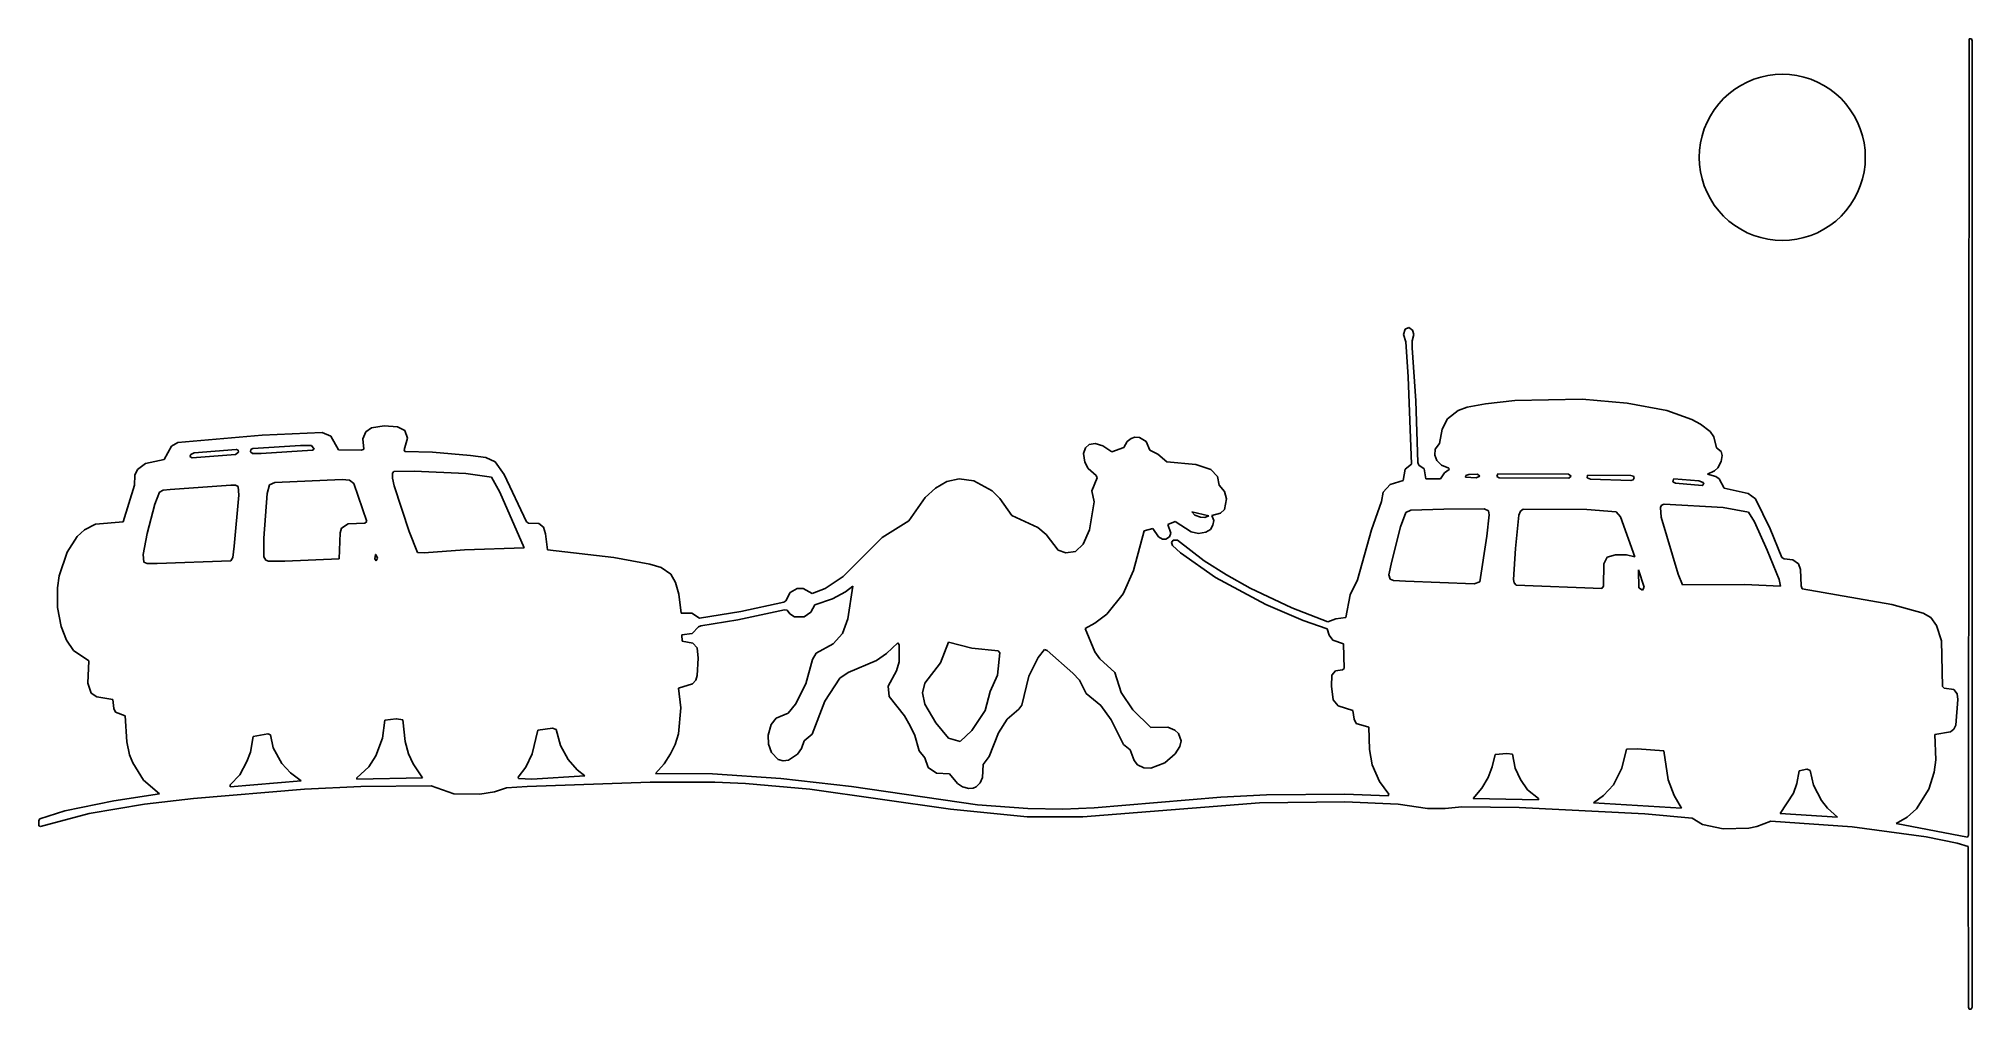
# Model space of a CAD drawing. Extents: x 0 to 280, y 0 to 141.
import ezdxf

# ---------------------------------------------------------------- set-up
doc = ezdxf.new("R2010")
doc.units = 0

msp = doc.modelspace()

# ---------------------------------------------------------------- linework, layer by layer
at = {"layer": 'VINILO'}
for p, q in [((279.4531, 25.2417), (279.5262, 140.4567)), ((279.5262, 140.4567), (279.5317, 140.4626)), ((279.5317, 140.4626), (279.8702, 140.5025)), ((279.8702, 140.5025), (280, 140.188)), ((280, 140.188), (280, 0.3589)), ((247.4031, 134.2215), (248.3721, 134.6229)), ((248.3721, 134.6229), (249.3724, 134.9383)), ((249.3724, 134.9383), (250.3964, 135.1653)), ((250.3964, 135.1653), (251.4362, 135.3022)), ((251.4362, 135.3022), (252.4841, 135.3479)), ((252.4841, 135.3479), (253.5319, 135.3022)), ((253.5319, 135.3022), (254.5717, 135.1653)), ((254.5717, 135.1653), (255.5957, 134.9383)), ((255.5957, 134.9383), (256.596, 134.6229)), ((256.596, 134.6229), (257.565, 134.2215)), ((243.2743, 131.0533), (243.9829, 131.8266)), ((243.9829, 131.8266), (244.7561, 132.5352)), ((244.7561, 132.5352), (245.5882, 133.1737)), ((245.5882, 133.1737), (246.4728, 133.7372)), ((246.4728, 133.7372), (247.4031, 134.2215)), ((257.565, 134.2215), (258.4953, 133.7372)), ((258.4953, 133.7372), (259.3799, 133.1737)), ((259.3799, 133.1737), (260.212, 132.5352)), ((260.212, 132.5352), (260.9853, 131.8266)), ((260.9853, 131.8266), (261.6938, 131.0533)), ((241.588, 128.4063), (242.0722, 129.3367)), ((242.0722, 129.3367), (242.6358, 130.2212)), ((242.6358, 130.2212), (243.2743, 131.0533)), ((261.6938, 131.0533), (262.3323, 130.2212)), ((262.3323, 130.2212), (262.8959, 129.3367)), ((262.8959, 129.3367), (263.3802, 128.4063)), ((240.6442, 125.4131), (240.8712, 126.4371)), ((240.8712, 126.4371), (241.1866, 127.4373)), ((241.1866, 127.4373), (241.588, 128.4063)), ((263.3802, 128.4063), (263.7815, 127.4373)), ((263.7815, 127.4373), (264.0969, 126.4371)), ((264.0969, 126.4371), (264.3239, 125.4131)), ((240.4615, 123.3254), (240.5073, 124.3732)), ((240.5073, 122.2776), (240.4615, 123.3254)), ((240.5073, 124.3732), (240.6442, 125.4131)), ((264.3239, 125.4131), (264.4608, 124.3732)), ((264.4608, 124.3732), (264.5066, 123.3254)), ((264.5066, 123.3254), (264.4608, 122.2776)), ((240.6442, 121.2377), (240.5073, 122.2776)), ((240.8712, 120.2137), (240.6442, 121.2377)), ((264.3239, 121.2377), (264.0969, 120.2137)), ((264.4608, 122.2776), (264.3239, 121.2377)), ((241.1866, 119.2135), (240.8712, 120.2137)), ((241.588, 118.2445), (241.1866, 119.2135)), ((242.0722, 117.3141), (241.588, 118.2445)), ((263.3802, 118.2445), (262.8959, 117.3141)), ((263.7815, 119.2135), (263.3802, 118.2445)), ((264.0969, 120.2137), (263.7815, 119.2135)), ((242.6358, 116.4296), (242.0722, 117.3141)), ((243.2743, 115.5975), (242.6358, 116.4296)), ((243.9829, 114.8242), (243.2743, 115.5975)), ((244.7561, 114.1156), (243.9829, 114.8242)), ((260.9853, 114.8242), (260.212, 114.1156)), ((261.6938, 115.5975), (260.9853, 114.8242)), ((262.3323, 116.4296), (261.6938, 115.5975)), ((262.8959, 117.3141), (262.3323, 116.4296)), ((245.5882, 113.4771), (244.7561, 114.1156)), ((246.4728, 112.9136), (245.5882, 113.4771)), ((247.4031, 112.4293), (246.4728, 112.9136)), ((248.3721, 112.0279), (247.4031, 112.4293)), ((249.3724, 111.7125), (248.3721, 112.0279)), ((256.596, 112.0279), (255.5957, 111.7125)), ((257.565, 112.4293), (256.596, 112.0279)), ((258.4953, 112.9136), (257.565, 112.4293)), ((259.3799, 113.4771), (258.4953, 112.9136)), ((260.212, 114.1156), (259.3799, 113.4771)), ((250.3964, 111.4855), (249.3724, 111.7125)), ((251.4362, 111.3486), (250.3964, 111.4855)), ((252.4841, 111.3029), (251.4362, 111.3486)), ((253.5319, 111.3486), (252.4841, 111.3029)), ((254.5717, 111.4855), (253.5319, 111.3486)), ((255.5957, 111.7125), (254.5717, 111.4855)), ((197.6303, 97.696), (197.867, 98.4538)), ((197.867, 98.4538), (198.3834, 98.6963)), ((198.3834, 98.6963), (198.9429, 98.3236)), ((198.9429, 98.3236), (199.1508, 97.6998)), ((197.962, 96.6477), (197.6303, 97.696)), ((198.3312, 91.5823), (197.962, 96.6477)), ((198.8895, 96.7591), (198.8808, 95.755)), ((198.8808, 95.755), (199.4256, 88.108)), ((199.1508, 97.6998), (198.8895, 96.7591)), ((198.7697, 78.9117), (198.3312, 91.5823)), ((199.4256, 88.108), (199.7072, 79.1726)), ((205.5262, 86.6702), (206.8608, 87.17)), ((206.8608, 87.17), (209.4909, 87.673)), ((209.4909, 87.673), (213.7455, 88.1352)), ((213.7455, 88.1352), (223.5066, 88.3202)), ((223.5066, 88.3202), (230.0043, 87.7655)), ((230.0043, 87.7655), (235.7434, 86.7143)), ((47.3591, 83.589), (48.2192, 84.1644)), ((48.2192, 84.1644), (50.0109, 84.4919)), ((50.0109, 84.4919), (51.9532, 84.3385)), ((51.9532, 84.3385), (53.0344, 83.779)), ((202.8369, 81.897), (203.2286, 84.0118)), ((203.2286, 84.0118), (204.0129, 85.472)), ((204.0129, 85.472), (205.5262, 86.6702)), ((235.7434, 86.7143), (239.3846, 85.388)), ((239.3846, 85.388), (240.6407, 84.73)), ((240.6407, 84.73), (242.0549, 83.6491)), ((18.1797, 79.5799), (19.2262, 81.5071)), ((19.2262, 81.5071), (20.1509, 82.0521)), ((20.1509, 82.0521), (32.3653, 83.1222)), ((30.7397, 81.0563), (31.0374, 81.203)), ((31.0374, 81.203), (37.9411, 81.6252)), ((32.3653, 83.1222), (41.0659, 83.4886)), ((37.9411, 81.6252), (37.9508, 81.6268)), ((37.9508, 81.6268), (39.5194, 81.6231)), ((39.5194, 81.6231), (39.8879, 81.098)), ((41.0659, 83.4886), (42.3229, 82.9568)), ((42.3229, 82.9568), (43.4175, 80.998)), ((46.9468, 82.6113), (47.3591, 83.589)), ((47.0771, 81.1181), (46.9468, 82.6113)), ((53.4115, 82.675), (52.9093, 80.9855)), ((53.0344, 83.779), (53.4115, 82.675)), ((151.3036, 80.4518), (151.5808, 81.3025)), ((151.5808, 81.3025), (152.1103, 81.7528)), ((152.1103, 81.7528), (152.9933, 81.9164)), ((152.9933, 81.9164), (154.1057, 81.5821)), ((154.1057, 81.5821), (155.3927, 80.722)), ((155.3927, 80.722), (157.1499, 81.3161)), ((157.1499, 81.3161), (157.6196, 82.1908)), ((157.6196, 82.1908), (158.1859, 82.6498)), ((158.1859, 82.6498), (158.7429, 82.8448)), ((158.7429, 82.8448), (159.4278, 82.7912)), ((159.4278, 82.7912), (160.3781, 82.2035)), ((160.3781, 82.2035), (160.9104, 80.9585)), ((202.2206, 81.0778), (202.8369, 81.897)), ((242.0549, 83.6491), (242.5537, 82.8605)), ((242.5537, 82.8605), (242.9752, 81.3109)), ((242.9752, 81.3109), (243.6141, 80.7764)), ((14.3371, 78.1475), (15.4941, 79.0412)), ((15.4941, 79.0412), (18.1797, 79.5799)), ((21.9177, 80.0387), (22.0612, 80.3469)), ((22.2542, 79.8505), (21.9177, 80.0387)), ((22.0612, 80.3469), (22.5408, 80.5622)), ((28.5009, 80.3102), (22.2542, 79.8505)), ((22.5408, 80.5622), (28.6206, 81.0547)), ((28.951, 80.6555), (28.5009, 80.3102)), ((28.6206, 81.0547), (28.6287, 81.0547)), ((28.6287, 81.0547), (28.8807, 80.9535)), ((28.8807, 80.9535), (28.951, 80.6555)), ((30.6661, 80.7316), (30.7397, 81.0563)), ((30.957, 80.4891), (30.6661, 80.7316)), ((32.2247, 80.4828), (30.957, 80.4891)), ((39.6505, 80.9412), (32.2247, 80.4828)), ((39.8879, 81.098), (39.6505, 80.9412)), ((43.4175, 80.998), (46.7598, 80.9412)), ((46.7598, 80.9412), (47.0771, 81.1181)), ((52.9093, 80.9855), (53.0499, 80.7753)), ((53.0499, 80.7753), (57.0381, 80.6619)), ((57.0381, 80.6619), (62.5592, 80.2016)), ((62.5592, 80.2016), (64.7319, 79.8678)), ((64.7319, 79.8678), (66.0955, 79.2831)), ((66.0955, 79.2831), (67.4246, 77.4336)), ((151.4697, 79.1968), (151.3036, 80.4518)), ((151.9736, 78.3106), (151.4697, 79.1968)), ((160.9104, 80.9585), (162.0798, 80.3504)), ((162.0798, 80.3504), (163.3784, 79.2793)), ((163.3784, 79.2793), (167.557, 78.8664)), ((167.557, 78.8664), (169.7558, 78.1713)), ((197.871, 78.1813), (198.7697, 78.9117)), ((199.7072, 79.1726), (199.8311, 78.7952)), ((199.8311, 78.7952), (200.6093, 78.2517)), ((202.1737, 80.2262), (202.2206, 81.0778)), ((202.4798, 79.45), (202.1737, 80.2262)), ((203.1152, 78.7866), (202.4798, 79.45)), ((204.1988, 78.3321), (203.1152, 78.7866)), ((243.1436, 78.4018), (242.645, 77.9434)), ((243.6537, 79.3045), (243.1436, 78.4018)), ((243.6141, 80.7764), (243.7745, 80.1751)), ((243.7745, 80.1751), (243.6537, 79.3045)), ((12.2537, 70.5807), (13.8935, 75.9022)), ((13.8935, 75.9022), (13.9237, 77.3189)), ((13.9237, 77.3189), (14.3371, 78.1475)), ((19.037, 75.2819), (27.8239, 75.883)), ((27.8239, 75.883), (27.8337, 75.8846)), ((27.8337, 75.8846), (28.5075, 75.8976)), ((28.5075, 75.8976), (28.8776, 75.698)), ((28.8776, 75.698), (28.9844, 74.4604)), ((33.0915, 74.6713), (33.4193, 75.9386)), ((33.4193, 75.9386), (34.1882, 76.2862)), ((34.1882, 76.2862), (43.9567, 76.7033)), ((43.9567, 76.7033), (43.9665, 76.7049)), ((43.9665, 76.7049), (45.0314, 76.5964)), ((45.0314, 76.5964), (45.6546, 76.1144)), ((45.6546, 76.1144), (47.5388, 70.605)), ((51.2241, 76.9101), (51.2475, 77.6043)), ((51.4784, 75.7972), (51.2241, 76.9101)), ((51.2475, 77.6043), (51.4462, 77.8726)), ((51.4462, 77.8726), (51.4543, 77.876)), ((51.4543, 77.876), (54.3622, 77.9291)), ((53.664, 69.1873), (51.4784, 75.7972)), ((54.3622, 77.9291), (61.8688, 77.563)), ((61.8688, 77.563), (65.5545, 77.0218)), ((65.5545, 77.0218), (66.7979, 74.8586)), ((67.4246, 77.4336), (70.6616, 70.5762)), ((129.8799, 75.4432), (131.5015, 76.4079)), ((131.5015, 76.4079), (133.3024, 76.783)), ((133.3024, 76.783), (135.4351, 76.4922)), ((135.4351, 76.4922), (138.05, 75.0853)), ((153.1562, 77.3058), (151.9736, 78.3106)), ((152.4977, 75.0764), (153.2646, 76.9584)), ((153.2646, 76.9584), (153.1562, 77.3058)), ((169.7558, 78.1713), (170.6929, 77.1601)), ((170.6929, 77.1601), (170.9652, 75.8944)), ((170.9652, 75.8944), (171.6955, 74.9726)), ((194.6795, 74.8559), (195.6955, 75.9931)), ((195.6955, 75.9931), (197.5981, 76.5629)), ((197.5981, 76.5629), (197.871, 78.1813)), ((200.6093, 78.2517), (200.8533, 76.7981)), ((200.8533, 76.7981), (203.0037, 76.8083)), ((203.0037, 76.8083), (203.5886, 77.6704)), ((203.5886, 77.6704), (204.2606, 78.1534)), ((204.2606, 78.1534), (204.1988, 78.3321)), ((206.6045, 77.023), (206.6457, 77.302)), ((208.1685, 76.9299), (206.6045, 77.023)), ((206.6457, 77.302), (207.1077, 77.4325)), ((207.1077, 77.4325), (207.1175, 77.4341)), ((207.1175, 77.4341), (208.3415, 77.4618)), ((208.6635, 77.1783), (208.1685, 76.9299)), ((208.3415, 77.4618), (208.6635, 77.1783)), ((211.1298, 77.1169), (211.3051, 77.5189)), ((211.5102, 76.9277), (211.1298, 77.1169)), ((211.3051, 77.5189), (211.3139, 77.5216)), ((211.3139, 77.5216), (221.5236, 77.4733)), ((221.5746, 76.9011), (211.5102, 76.9277)), ((221.5236, 77.4733), (221.9139, 77.1883)), ((221.9139, 77.1883), (221.5746, 76.9011)), ((224.2212, 76.9238), (224.2633, 77.3212)), ((224.7045, 76.7463), (224.2212, 76.9238)), ((224.2633, 77.3212), (224.2704, 77.3254)), ((224.2704, 77.3254), (230.5689, 77.2901)), ((230.5471, 76.5631), (224.7045, 76.7463)), ((230.9131, 76.6642), (230.5471, 76.5631)), ((230.5689, 77.2901), (230.9196, 77.2078)), ((231.0393, 76.9502), (230.9131, 76.6642)), ((230.9196, 77.2078), (231.0393, 76.9502)), ((236.6164, 76.39), (236.7502, 76.7744)), ((237.0264, 76.1597), (236.6164, 76.39)), ((236.7502, 76.7744), (236.7574, 76.7786)), ((236.7574, 76.7786), (240.3955, 76.5096)), ((240.8838, 75.84), (237.0264, 76.1597)), ((240.3955, 76.5096), (241.017, 76.288)), ((241.1411, 76.008), (240.8838, 75.84)), ((241.017, 76.288), (241.1411, 76.008)), ((242.645, 77.9434), (241.6512, 77.4854)), ((241.6512, 77.4854), (242.8426, 77.1338)), ((242.8426, 77.1338), (243.3555, 76.7922)), ((243.3555, 76.7922), (244.0844, 75.4361)), ((15.7375, 68.8971), (16.8299, 73.1481)), ((16.8299, 73.1481), (17.4978, 74.8728)), ((17.4978, 74.8728), (18.0155, 75.1412)), ((18.0155, 75.1412), (19.037, 75.2819)), ((28.9844, 74.4604), (28.3384, 67.04)), ((32.6317, 68.2382), (33.0915, 74.6713)), ((66.7979, 74.8586), (70.2892, 66.8383)), ((126.0108, 70.7445), (128.3719, 74.0915)), ((128.3719, 74.0915), (129.8799, 75.4432)), ((138.05, 75.0853), (139.1853, 73.942)), ((139.1853, 73.942), (140.9092, 71.5074)), ((152.1544, 69.404), (152.8363, 73.4867)), ((152.8363, 73.4867), (152.4977, 75.0764)), ((171.9885, 73.9213), (171.692, 72.3681)), ((171.6955, 74.9726), (171.9885, 73.9213)), ((193.0175, 69.4199), (194.4461, 73.5056)), ((194.4461, 73.5056), (194.6795, 74.8559)), ((234.8391, 72.6471), (235.0061, 72.9814)), ((235.0061, 72.9814), (235.3609, 73.1464)), ((235.3609, 73.1464), (235.3699, 73.1474)), ((235.3699, 73.1474), (243.9188, 72.6387)), ((244.0844, 75.4361), (247.536, 74.6722)), ((247.536, 74.6722), (248.6203, 73.9222)), ((248.6203, 73.9222), (250.7337, 69.5643)), ((6.6312, 69.4129), (8.2147, 70.222)), ((8.2147, 70.222), (12.2537, 70.5807)), ((44.8345, 70.2998), (43.8778, 69.6842)), ((47.2467, 70.3713), (44.8345, 70.2998)), ((47.5388, 70.605), (47.2467, 70.3713)), ((70.6616, 70.5762), (70.9578, 70.3937)), ((70.9578, 70.3937), (72.4407, 70.3159)), ((72.4407, 70.3159), (73.0895, 69.8253)), ((122.1455, 68.3208), (126.0108, 70.7445)), ((140.9092, 71.5074), (144.6973, 69.7811)), ((164.5683, 70.6234), (163.4908, 70.2014)), ((163.4908, 70.2014), (163.9621, 68.944)), ((166.8826, 69.1458), (164.5683, 70.6234)), ((166.9766, 72.0218), (166.9804, 72.026)), ((167.4201, 71.5632), (166.9766, 72.0218)), ((166.9804, 72.026), (169.4488, 71.4265)), ((168.2551, 71.2475), (167.4201, 71.5632)), ((168.8655, 71.1956), (168.2551, 71.2475)), ((169.4488, 71.4265), (168.8655, 71.1956)), ((170.0178, 70.0774), (169.6814, 69.4796)), ((171.124, 71.8423), (169.8933, 71.4749)), ((169.8933, 71.4749), (170.1607, 70.7731)), ((170.1607, 70.7731), (170.0178, 70.0774)), ((171.692, 72.3681), (171.124, 71.8423)), ((197.2075, 69.8668), (197.9712, 71.9173)), ((197.9712, 71.9173), (198.6854, 72.2741)), ((198.6854, 72.2741), (203.4619, 72.4194)), ((203.4619, 72.4194), (203.4717, 72.4211)), ((203.4717, 72.4211), (209.3211, 72.4599)), ((209.3211, 72.4599), (209.9285, 72.1786)), ((210.0511, 71.616), (209.7186, 68.4983)), ((209.9285, 72.1786), (210.0511, 71.616)), ((213.8327, 66.7313), (214.3403, 71.5215)), ((214.3403, 71.5215), (214.5714, 72.1449)), ((214.5714, 72.1449), (214.9509, 72.4149)), ((214.9509, 72.4149), (214.9597, 72.4174)), ((214.9597, 72.4174), (224.1669, 72.3692)), ((224.1669, 72.3692), (228.4496, 72.0263)), ((228.4496, 72.0263), (229.0609, 71.2931)), ((229.0609, 71.2931), (231.1178, 65.5009)), ((234.9302, 71.2722), (234.8391, 72.6471)), ((237.4055, 63.015), (234.9302, 71.2722)), ((243.9188, 72.6387), (247.5863, 71.9995)), ((247.5863, 71.9995), (248.4479, 70.5825)), ((248.4479, 70.5825), (250.2815, 66.4574)), ((4.1136, 66.1997), (5.6036, 68.4467)), ((5.6036, 68.4467), (6.6312, 69.4129)), ((15.1369, 65.8405), (15.7375, 68.8971)), ((32.6339, 65.5318), (32.6317, 68.2382)), ((43.6617, 68.9889), (43.5413, 65.2014)), ((43.8778, 69.6842), (43.6617, 68.9889)), ((54.8564, 66.1641), (53.664, 69.1873)), ((73.0895, 69.8253), (73.3959, 68.8557)), ((73.3959, 68.8557), (73.6963, 66.547)), ((116.4926, 62.6716), (122.1455, 68.3208)), ((144.6973, 69.7811), (145.8754, 68.7262)), ((145.8754, 68.7262), (147.6475, 66.4764)), ((150.1213, 66.2646), (151.2665, 67.3411)), ((151.2665, 67.3411), (152.1544, 69.404)), ((160.0829, 69.2685), (158.5264, 63.5447)), ((161.3289, 69.5964), (160.0829, 69.2685)), ((162.1585, 68.3979), (161.3289, 69.5964)), ((162.7199, 68.0593), (162.1585, 68.3979)), ((163.2002, 68.0539), (162.7199, 68.0593)), ((163.7604, 68.4165), (163.2002, 68.0539)), ((163.9621, 68.944), (163.7604, 68.4165)), ((164.024, 67.5669), (164.2928, 67.9411)), ((164.2081, 67.1662), (164.024, 67.5669)), ((164.2928, 67.9411), (164.8889, 67.9154)), ((164.8889, 67.9154), (168.7729, 64.9407)), ((167.9425, 68.9069), (166.8826, 69.1458)), ((168.9933, 69.0739), (167.9425, 68.9069)), ((169.6814, 69.4796), (168.9933, 69.0739)), ((190.9772, 62.1861), (193.0175, 69.4199)), ((195.9219, 64.909), (197.2075, 69.8668)), ((209.7186, 68.4983), (208.6955, 61.9108)), ((250.7337, 69.5643), (252.3969, 65.4283)), ((2.9843, 62.7489), (4.1136, 66.1997)), ((15.2553, 64.7646), (15.1369, 65.8405)), ((15.7249, 64.5392), (15.2553, 64.7646)), ((17.1524, 64.5314), (15.7249, 64.5392)), ((27.8265, 64.9428), (17.1524, 64.5314)), ((28.1275, 65.4166), (27.8265, 64.9428)), ((28.3384, 67.04), (28.1275, 65.4166)), ((32.8895, 65.0469), (32.6339, 65.5318)), ((33.2982, 64.8974), (32.8895, 65.0469)), ((35.655, 64.8959), (33.2982, 64.8974)), ((43.5413, 65.2014), (35.655, 64.8959)), ((48.6804, 65.2165), (48.8018, 65.8652)), ((48.8835, 64.942), (48.6804, 65.2165)), ((48.8018, 65.8652), (48.8041, 65.8679)), ((48.8041, 65.8679), (49.0857, 65.3113)), ((49.0857, 65.3113), (48.8835, 64.942)), ((55.8315, 66.0817), (54.8564, 66.1641)), ((61.6446, 66.5349), (55.8315, 66.0817)), ((70.2892, 66.8383), (61.6446, 66.5349)), ((73.6963, 66.547), (83.2894, 65.4305)), ((83.2894, 65.4305), (88.4841, 64.4729)), ((88.4841, 64.4729), (90.1633, 63.9759)), ((147.6475, 66.4764), (148.748, 66.0844)), ((148.748, 66.0844), (150.1213, 66.2646)), ((165.3549, 66.1142), (164.2081, 67.1662)), ((170.4351, 62.5355), (165.3549, 66.1142)), ((168.7729, 64.9407), (171.9846, 62.9001)), ((195.5115, 62.8927), (195.9219, 64.909)), ((213.555, 62.2244), (213.8327, 66.7313)), ((226.6414, 64.484), (226.5849, 61.248)), ((227.1213, 65.4739), (226.6414, 64.484)), ((228.3146, 65.8073), (227.1213, 65.4739)), ((229.903, 65.8006), (228.3146, 65.8073)), ((231.1178, 65.5009), (229.903, 65.8006)), ((250.2815, 66.4574), (252.036, 62.2533)), ((252.3969, 65.4283), (252.7399, 65.2016)), ((252.7399, 65.2016), (254.0324, 65.0928)), ((254.0324, 65.0928), (254.8205, 64.4909)), ((254.8205, 64.4909), (255.105, 63.693)), ((2.7359, 61.0377), (2.9843, 62.7489)), ((90.1633, 63.9759), (91.5416, 62.9959)), ((91.5416, 62.9959), (92.2346, 61.809)), ((92.2346, 61.809), (92.7188, 60.1057)), ((113.8993, 60.9127), (116.4926, 62.6716)), ((158.5264, 63.5447), (157.0305, 60.1415)), ((177.7065, 58.6188), (170.4351, 62.5355)), ((171.9846, 62.9001), (175.4125, 60.996)), ((189.9159, 60.0231), (190.9772, 62.1861)), ((195.6999, 62.2681), (195.5115, 62.8927)), ((196.1936, 62.0782), (195.6999, 62.2681)), ((197.9076, 61.9807), (196.1936, 62.0782)), ((207.8755, 61.6149), (197.9076, 61.9807)), ((208.6955, 61.9108), (207.8755, 61.6149)), ((213.6485, 61.7483), (213.555, 62.2244)), ((213.9592, 61.3982), (213.6485, 61.7483)), ((231.6618, 63.608), (231.665, 63.6117)), ((231.7244, 61.0067), (231.6618, 63.608)), ((231.665, 63.6117), (232.4696, 61.1439)), ((238.0387, 61.438), (237.4055, 63.015)), ((252.036, 62.2533), (252.2239, 61.2823)), ((255.105, 63.693), (255.2139, 61.3183)), ((2.735, 58.2029), (2.7359, 61.0377)), ((92.7188, 60.1057), (93.0444, 57.3551)), ((101.6682, 57.5807), (107.8834, 58.942)), ((107.8834, 58.942), (108.1761, 59.1392)), ((108.1761, 59.1392), (108.8025, 60.3585)), ((108.8025, 60.3585), (109.8306, 60.914)), ((109.8306, 60.914), (110.7176, 60.9121)), ((110.7176, 60.9121), (112.0272, 60.1953)), ((112.0272, 60.1953), (113.8993, 60.9127)), ((114.9705, 59.4427), (112.3741, 58.5756)), ((116.8507, 60.4564), (114.9705, 59.4427)), ((117.9143, 61.2609), (116.8507, 60.4564)), ((117.1531, 56.5196), (117.9143, 61.2609)), ((157.0305, 60.1415), (154.6827, 57.2029)), ((175.4125, 60.996), (181.4592, 58.156)), ((189.2719, 56.7137), (189.9159, 60.0231)), ((226.3543, 60.9089), (213.9592, 61.3982)), ((226.5849, 61.248), (226.3543, 60.9089)), ((232.2286, 60.67), (231.7244, 61.0067)), ((232.4696, 61.1439), (232.2286, 60.67)), ((247.0222, 61.5233), (238.0387, 61.438)), ((252.2239, 61.2823), (247.0222, 61.5233)), ((255.2139, 61.3183), (255.381, 60.8928)), ((255.381, 60.8928), (268.3242, 58.6375)), ((3.2546, 55.4413), (2.735, 58.2029)), ((93.0444, 57.3551), (94.5715, 57.3783)), ((94.5715, 57.3783), (95.6991, 56.6276)), ((95.6991, 56.6276), (101.6682, 57.5807)), ((101.222, 56.3976), (95.8983, 55.5234)), ((108.0257, 57.8654), (101.222, 56.3976)), ((108.4066, 57.7808), (108.0257, 57.8654)), ((108.7868, 57.2496), (108.4066, 57.7808)), ((109.4608, 56.8411), (108.7868, 57.2496)), ((110.8736, 56.8404), (109.4608, 56.8411)), ((111.7922, 57.5169), (110.8736, 56.8404)), ((112.3741, 58.5756), (111.7922, 57.5169)), ((116.3838, 54.4064), (117.1531, 56.5196)), ((154.6827, 57.2029), (152.9584, 55.908)), ((183.103, 56.3135), (177.7065, 58.6188)), ((181.4592, 58.156), (186.6912, 56.0963)), ((186.6002, 55.0939), (183.103, 56.3135)), ((186.6912, 56.0963), (187.8384, 56.552)), ((187.8384, 56.552), (189.2719, 56.7137)), ((268.3242, 58.6375), (272.8876, 57.3676)), ((272.8876, 57.3676), (273.9926, 56.7294)), ((273.9926, 56.7294), (274.8187, 55.5617)), ((4.0337, 53.4518), (3.2546, 55.4413)), ((5.0465, 51.9695), (4.0337, 53.4518)), ((94.6503, 54.413), (93.1441, 54.2444)), ((93.1441, 54.2444), (93.1822, 53.323)), ((93.1822, 53.323), (94.7206, 53.0384)), ((95.5589, 55.3957), (94.6503, 54.413)), ((95.8983, 55.5234), (95.5589, 55.3957)), ((115.0618, 52.9142), (116.3838, 54.4064)), ((152.9584, 55.908), (151.5568, 55.1514)), ((151.5568, 55.1514), (152.9522, 51.7632)), ((186.8646, 54.1962), (186.6002, 55.0939)), ((187.3817, 53.4714), (186.8646, 54.1962)), ((188.9296, 52.9116), (187.3817, 53.4714)), ((274.8187, 55.5617), (275.5591, 53.3512)), ((275.5591, 53.3512), (275.6663, 46.7478)), ((7.2477, 50.4525), (5.0465, 51.9695)), ((7.1122, 47.2221), (7.2477, 50.4525)), ((94.7206, 53.0384), (95.3694, 52.3314)), ((95.5208, 50.8537), (95.362, 48.3578)), ((95.3694, 52.3314), (95.5208, 50.8537)), ((111.1051, 47.1183), (112.0726, 50.674)), ((112.0726, 50.674), (112.5986, 51.5722)), ((112.5986, 51.5722), (115.0618, 52.9142)), ((121.3299, 50.5085), (117.243, 48.7734)), ((122.7634, 51.5359), (121.3299, 50.5085)), ((124.4173, 53.0794), (122.7634, 51.5359)), ((124.5942, 52.7542), (124.4173, 53.0794)), ((124.5841, 50.3304), (124.5942, 52.7542)), ((130.5925, 50.1781), (131.748, 53.1655)), ((131.748, 53.1655), (131.7546, 53.1689)), ((131.7546, 53.1689), (135.1383, 52.2925)), ((135.1383, 52.2925), (138.9268, 51.9338)), ((139.173, 51.6217), (138.8415, 48.3892)), ((138.9268, 51.9338), (139.173, 51.6217)), ((144.749, 50.9582), (143.374, 48.2202)), ((145.6637, 52.0927), (144.749, 50.9582)), ((146.0446, 51.9536), (145.6637, 52.0927)), ((149.7725, 48.6975), (146.0446, 51.9536)), ((152.9522, 51.7632), (153.6406, 50.7541)), ((153.6406, 50.7541), (155.8238, 48.7787)), ((189.0426, 49.3392), (188.9296, 52.9116)), ((95.155, 47.6762), (94.7019, 47.1495)), ((95.362, 48.3578), (95.155, 47.6762)), ((116.0087, 47.9683), (113.8345, 44.6396)), ((117.243, 48.7734), (116.0087, 47.9683)), ((123.0123, 46.7981), (124.2233, 49.0164)), ((124.2233, 49.0164), (124.5841, 50.3304)), ((128.3428, 47.2212), (130.5925, 50.1781)), ((138.8415, 48.3892), (137.7887, 46.0126)), ((143.374, 48.2202), (142.3556, 44.0434)), ((150.7196, 47.6849), (149.7725, 48.6975)), ((151.6974, 45.7461), (150.7196, 47.6849)), ((155.8238, 48.7787), (156.7735, 45.8889)), ((187.2151, 46.7878), (187.2551, 48.3739)), ((187.2551, 48.3739), (187.7804, 49.0222)), ((187.7804, 49.0222), (188.8113, 49.1533)), ((188.8113, 49.1533), (189.0426, 49.3392)), ((7.5969, 45.8041), (7.1122, 47.2221)), ((8.4274, 45.2674), (7.5969, 45.8041)), ((10.7306, 44.8818), (8.4274, 45.2674)), ((10.8938, 43.5638), (10.7306, 44.8818)), ((94.7019, 47.1495), (92.6335, 46.5063)), ((92.6335, 46.5063), (92.9688, 43.6646)), ((109.6173, 44.197), (111.1051, 47.1183)), ((123.1465, 45.2794), (123.0123, 46.7981)), ((125.38, 42.5228), (123.1465, 45.2794)), ((127.9874, 45.8334), (128.3428, 47.2212)), ((128.3418, 44.1857), (127.9874, 45.8334)), ((137.7887, 46.0126), (137.0749, 43.2742)), ((153.8156, 44.0134), (151.6974, 45.7461)), ((156.7735, 45.8889), (158.4605, 43.3832)), ((187.4549, 44.7946), (187.2151, 46.7878)), ((275.6663, 46.7478), (275.9322, 46.5125)), ((275.9322, 46.5125), (277.3142, 46.2994)), ((277.3142, 46.2994), (277.789, 45.7032)), ((277.9026, 44.8846), (277.5903, 41.141)), ((277.789, 45.7032), (277.9026, 44.8846)), ((11.1483, 43.0436), (10.8938, 43.5638)), ((12.5208, 42.5134), (11.1483, 43.0436)), ((12.7726, 38.7549), (12.5208, 42.5134)), ((50.1182, 41.8764), (51.7952, 42.0679)), ((51.7952, 42.0679), (51.805, 42.0695)), ((51.805, 42.0695), (52.7277, 41.944)), ((92.9688, 43.6646), (92.6412, 39.8905)), ((106.0727, 41.2361), (106.8073, 42.1649)), ((106.8073, 42.1649), (108.5446, 42.8771)), ((108.5446, 42.8771), (109.6173, 44.197)), ((113.8345, 44.6396), (111.991, 39.8637)), ((126.2097, 41.0738), (125.38, 42.5228)), ((129.9113, 41.4941), (128.3418, 44.1857)), ((137.0749, 43.2742), (135.1307, 40.3877)), ((140.226, 42.0144), (139, 40.0616)), ((141.9282, 43.4453), (140.226, 42.0144)), ((142.3556, 44.0434), (141.9282, 43.4453)), ((155.3072, 41.9275), (153.8156, 44.0134)), ((158.4605, 43.3832), (161.069, 40.8306)), ((188.158, 43.9596), (187.4549, 44.7946)), ((190.2861, 43.2621), (188.158, 43.9596)), ((190.4708, 41.9999), (190.2861, 43.2621)), ((190.791, 41.4087), (190.4708, 41.9999)), ((30.6644, 37.2564), (31.0864, 39.5003)), ((31.0864, 39.5003), (33.2015, 39.8804)), ((33.2015, 39.8804), (33.2113, 39.882)), ((33.2113, 39.882), (33.574, 39.7434)), ((33.574, 39.7434), (33.9697, 37.8947)), ((48.8422, 36.7039), (49.792, 39.2746)), ((49.792, 39.2746), (50.1182, 41.8764)), ((52.7277, 41.944), (53.0868, 38.7712)), ((71.473, 36.9963), (72.2666, 40.4181)), ((72.2666, 40.4181), (74.3994, 40.7007)), ((74.3994, 40.7007), (74.4092, 40.7023)), ((74.4092, 40.7023), (74.9285, 40.538)), ((74.9285, 40.538), (75.5615, 38.186)), ((92.6412, 39.8905), (92.1761, 38.3504)), ((105.646, 39.6918), (106.0727, 41.2361)), ((105.7075, 38.4134), (105.646, 39.6918)), ((111.991, 39.8637), (110.8391, 38.8964)), ((126.8959, 39.6408), (126.2097, 41.0738)), ((127.518, 37.4488), (126.8959, 39.6408)), ((131.7562, 39.2944), (129.9113, 41.4941)), ((133.4249, 38.7797), (131.7562, 39.2944)), ((135.1307, 40.3877), (133.4249, 38.7797)), ((139, 40.0616), (137.6145, 36.605)), ((157.0799, 38.3567), (155.3072, 41.9275)), ((161.069, 40.8306), (163.5195, 40.8771)), ((163.5195, 40.8771), (164.52, 40.442)), ((164.52, 40.442), (165.0556, 39.9295)), ((165.0556, 39.9295), (165.4211, 38.8721)), ((192.5989, 40.8468), (190.791, 41.4087)), ((192.6869, 37.6307), (192.5989, 40.8468)), ((276.856, 40.1777), (274.5929, 39.7862)), ((274.5929, 39.7862), (274.7068, 36.1517)), ((277.3283, 40.5827), (276.856, 40.1777)), ((277.5903, 41.141), (277.3283, 40.5827)), ((13.1816, 36.8738), (12.7726, 38.7549)), ((13.6543, 35.6831), (13.1816, 36.8738)), ((30.1573, 35.8836), (30.6644, 37.2564)), ((33.9697, 37.8947), (35.2272, 35.6088)), ((47.813, 35.1012), (48.8422, 36.7039)), ((53.0868, 38.7712), (53.5699, 37.0213)), ((53.5699, 37.0213), (54.2412, 35.5392)), ((70.5331, 35.0764), (71.473, 36.9963)), ((75.5615, 38.186), (76.6938, 36.1624)), ((91.501, 36.9976), (90.5705, 35.5697)), ((92.1761, 38.3504), (91.501, 36.9976)), ((106.1249, 37.1788), (105.7075, 38.4134)), ((107.0959, 36.1902), (106.1249, 37.1788)), ((109.8934, 36.9368), (108.573, 36.0697)), ((110.4531, 37.7899), (109.8934, 36.9368)), ((110.8391, 38.8964), (110.4531, 37.7899)), ((128.3191, 36.4384), (127.518, 37.4488)), ((128.8276, 35.0101), (128.3191, 36.4384)), ((137.6145, 36.605), (136.7922, 35.4565)), ((158.0503, 37.5726), (157.0799, 38.3567)), ((158.6132, 36.0505), (158.0503, 37.5726)), ((164.555, 36.997), (163.0824, 35.6782)), ((165.2354, 38.0711), (164.555, 36.997)), ((165.4211, 38.8721), (165.2354, 38.0711)), ((193.0904, 35.4024), (192.6869, 37.6307)), ((210.4851, 35.1244), (210.8911, 36.8831)), ((210.8911, 36.8831), (212.5765, 37.0549)), ((212.5765, 37.0549), (212.5863, 37.0565)), ((212.5863, 37.0565), (213.3974, 36.9676)), ((213.3974, 36.9676), (213.7987, 34.9421)), ((229.2526, 34.9165), (229.9143, 37.6727)), ((229.9143, 37.6727), (229.9215, 37.677)), ((229.9215, 37.677), (231.4695, 37.7334)), ((231.4695, 37.7334), (235.3121, 37.4288)), ((235.3121, 37.4288), (235.9602, 33.2234)), ((15.174, 33.1809), (13.6543, 35.6831)), ((27.7469, 32.529), (29.1311, 33.9817)), ((29.1311, 33.9817), (30.1573, 35.8836)), ((35.2272, 35.6088), (36.4501, 34.2341)), ((36.4501, 34.2341), (38.017, 33.078)), ((46.0588, 33.5132), (47.813, 35.1012)), ((54.2412, 35.5392), (55.599, 33.5522)), ((69.4454, 33.6462), (70.5331, 35.0764)), ((69.478, 33.4122), (69.4454, 33.6462)), ((79.1107, 33.8202), (71.4174, 33.3604)), ((76.6938, 36.1624), (78.0009, 34.7009)), ((78.0009, 34.7009), (79.1107, 33.8202)), ((90.5705, 35.5697), (89.3138, 34.1718)), ((89.3138, 34.1718), (97.5763, 34.0875)), ((97.5763, 34.0875), (107.4734, 33.4459)), ((107.8235, 36.0063), (107.0959, 36.1902)), ((108.573, 36.0697), (107.8235, 36.0063)), ((130.003, 34.2258), (128.8276, 35.0101)), ((131.9014, 34.0963), (130.003, 34.2258)), ((133.053, 32.6957), (131.9014, 34.0963)), ((136.6528, 33.6019), (136.3404, 32.7977)), ((136.7922, 35.4565), (136.6528, 33.6019)), ((159.1265, 35.4245), (158.6132, 36.0505)), ((160.0208, 34.963), (159.1265, 35.4245)), ((161.0355, 34.911), (160.0208, 34.963)), ((163.0824, 35.6782), (161.0355, 34.911)), ((194.1459, 32.9944), (193.0904, 35.4024)), ((209.8894, 33.5896), (210.4851, 35.1244)), ((213.7987, 34.9421), (214.5626, 33.2678)), ((228.0331, 32.5243), (229.2526, 34.9165)), ((254.5943, 32.703), (254.9445, 34.5518)), ((254.9445, 34.5518), (256.0531, 34.7762)), ((256.0531, 34.7762), (256.0628, 34.7778)), ((256.0628, 34.7778), (256.5114, 34.6112)), ((256.5114, 34.6112), (257.0134, 32.4472)), ((274.4817, 34.3489), (273.7025, 31.881)), ((274.7068, 36.1517), (274.4817, 34.3489)), ((10.8969, 30.1928), (17.5104, 31.2156)), ((17.5104, 31.2156), (15.174, 33.1809)), ((38.4828, 31.8989), (22.4094, 30.5293)), ((38.017, 33.078), (27.7201, 32.2367)), ((27.7201, 32.2367), (27.7469, 32.529)), ((46.6385, 32.2653), (38.4828, 31.8989)), ((46.0783, 33.3464), (46.0588, 33.5132)), ((55.599, 33.5522), (46.0783, 33.3464)), ((56.8231, 32.3562), (46.6385, 32.2653)), ((60.1253, 31.2378), (56.8231, 32.3562)), ((63.9102, 31.172), (60.1253, 31.2378)), ((66.0027, 31.4949), (63.9102, 31.172)), ((67.7393, 32.0711), (66.0027, 31.4949)), ((70.7592, 32.2641), (67.7393, 32.0711)), ((71.4174, 33.3604), (69.478, 33.4122)), ((88.5656, 32.9033), (70.7592, 32.2641)), ((97.8963, 32.9036), (88.5656, 32.9033)), ((102.3482, 32.7185), (97.8963, 32.9036)), ((111.6868, 31.8943), (102.3482, 32.7185)), ((107.4734, 33.4459), (117.7227, 32.2564)), ((132.027, 28.9923), (111.6868, 31.8943)), ((117.7227, 32.2564), (135.9462, 29.6303)), ((133.756, 32.248), (133.053, 32.6957)), ((134.6702, 32.0001), (133.756, 32.248)), ((135.333, 32.0506), (134.6702, 32.0001)), ((135.765, 32.2111), (135.333, 32.0506)), ((136.3404, 32.7977), (135.765, 32.2111)), ((171.1804, 30.7133), (177.7863, 31.0801)), ((177.7863, 31.0801), (189.1333, 31.1719)), ((189.1333, 31.1719), (195.4315, 30.9255)), ((195.5235, 31.1707), (194.1459, 32.9944)), ((195.4315, 30.9255), (195.5235, 31.1707)), ((207.7116, 30.5526), (208.9525, 32.0541)), ((208.9525, 32.0541), (209.8894, 33.5896)), ((214.5626, 33.2678), (215.6089, 31.8077)), ((215.6089, 31.8077), (217.1604, 30.5151)), ((225.1575, 29.9011), (226.5968, 30.9529)), ((226.5968, 30.9529), (228.0331, 32.5243)), ((235.9602, 33.2234), (236.8089, 30.9617)), ((236.8089, 30.9617), (237.8853, 29.1418)), ((252.1881, 28.3693), (254.1061, 31.3341)), ((254.1061, 31.3341), (254.5943, 32.703)), ((257.0134, 32.4472), (258.1431, 30.2386)), ((273.7025, 31.881), (271.9193, 29.0614)), ((0.1819, 27.6119), (3.8098, 28.7349)), ((7.3196, 28.381), (0.2828, 26.4972)), ((3.8098, 28.7349), (10.8969, 30.1928)), ((15.3502, 29.7043), (7.3196, 28.381)), ((22.4094, 30.5293), (15.3502, 29.7043)), ((143.1399, 27.8916), (132.027, 28.9923)), ((135.9462, 29.6303), (143.242, 29.0761)), ((143.242, 29.0761), (148.3113, 28.9845)), ((148.3113, 28.9845), (152.8323, 29.1688)), ((176.7618, 29.8943), (151.1917, 27.8928)), ((152.8323, 29.1688), (171.1804, 30.7133)), ((189.1446, 30.078), (176.7618, 29.8943)), ((196.877, 29.7099), (189.1446, 30.078)), ((201.1086, 29.0765), (196.877, 29.7099)), ((203.6809, 29.077), (201.1086, 29.0765)), ((206.0637, 29.3489), (203.6809, 29.077)), ((214.4032, 29.2575), (206.0637, 29.3489)), ((217.1629, 30.3245), (207.7116, 30.5526)), ((232.5956, 28.3435), (214.4032, 29.2575)), ((217.1604, 30.5151), (217.1629, 30.3245)), ((237.8853, 29.1418), (225.1575, 29.9011)), ((239.4512, 27.6909), (232.5956, 28.3435)), ((260.4576, 27.8379), (252.1881, 28.3693)), ((258.1431, 30.2386), (259.0052, 29.1525)), ((259.0052, 29.1525), (260.4576, 27.8379)), ((271.9193, 29.0614), (270.55, 27.8443)), ((0.0073, 27.3763), (0.1819, 27.6119)), ((0.0312, 26.5862), (0.0073, 27.3763)), ((0.2828, 26.4972), (0.0312, 26.5862)), ((151.1917, 27.8928), (143.1399, 27.8916)), ((240.9145, 26.7731), (239.4512, 27.6909)), ((243.9363, 26.1604), (240.9145, 26.7731)), ((247.6253, 26.2622), (243.9363, 26.1604)), ((248.7949, 26.494), (247.6253, 26.2622)), ((250.8163, 27.2525), (248.7949, 26.494)), ((262.6037, 26.4277), (250.8163, 27.2525)), ((273.2992, 25.0122), (262.6037, 26.4277)), ((270.55, 27.8443), (268.9487, 26.9396)), ((268.9487, 26.9396), (279.313, 24.9238)), ((279.313, 24.9238), (279.4531, 25.2417)), ((277.8126, 24.0911), (273.2992, 25.0122)), ((279.3785, 23.5834), (277.8126, 24.0911)), ((279.4534, 0.3364), (279.3785, 23.5834)), ((279.5557, 0.0627), (279.4534, 0.3364)), ((279.8397, 0.0293), (279.5557, 0.0627)), ((280, 0.3589), (279.8397, 0.0293))]:
    msp.add_line(p, q, dxfattribs=at)

doc.saveas('drawing.dxf')
